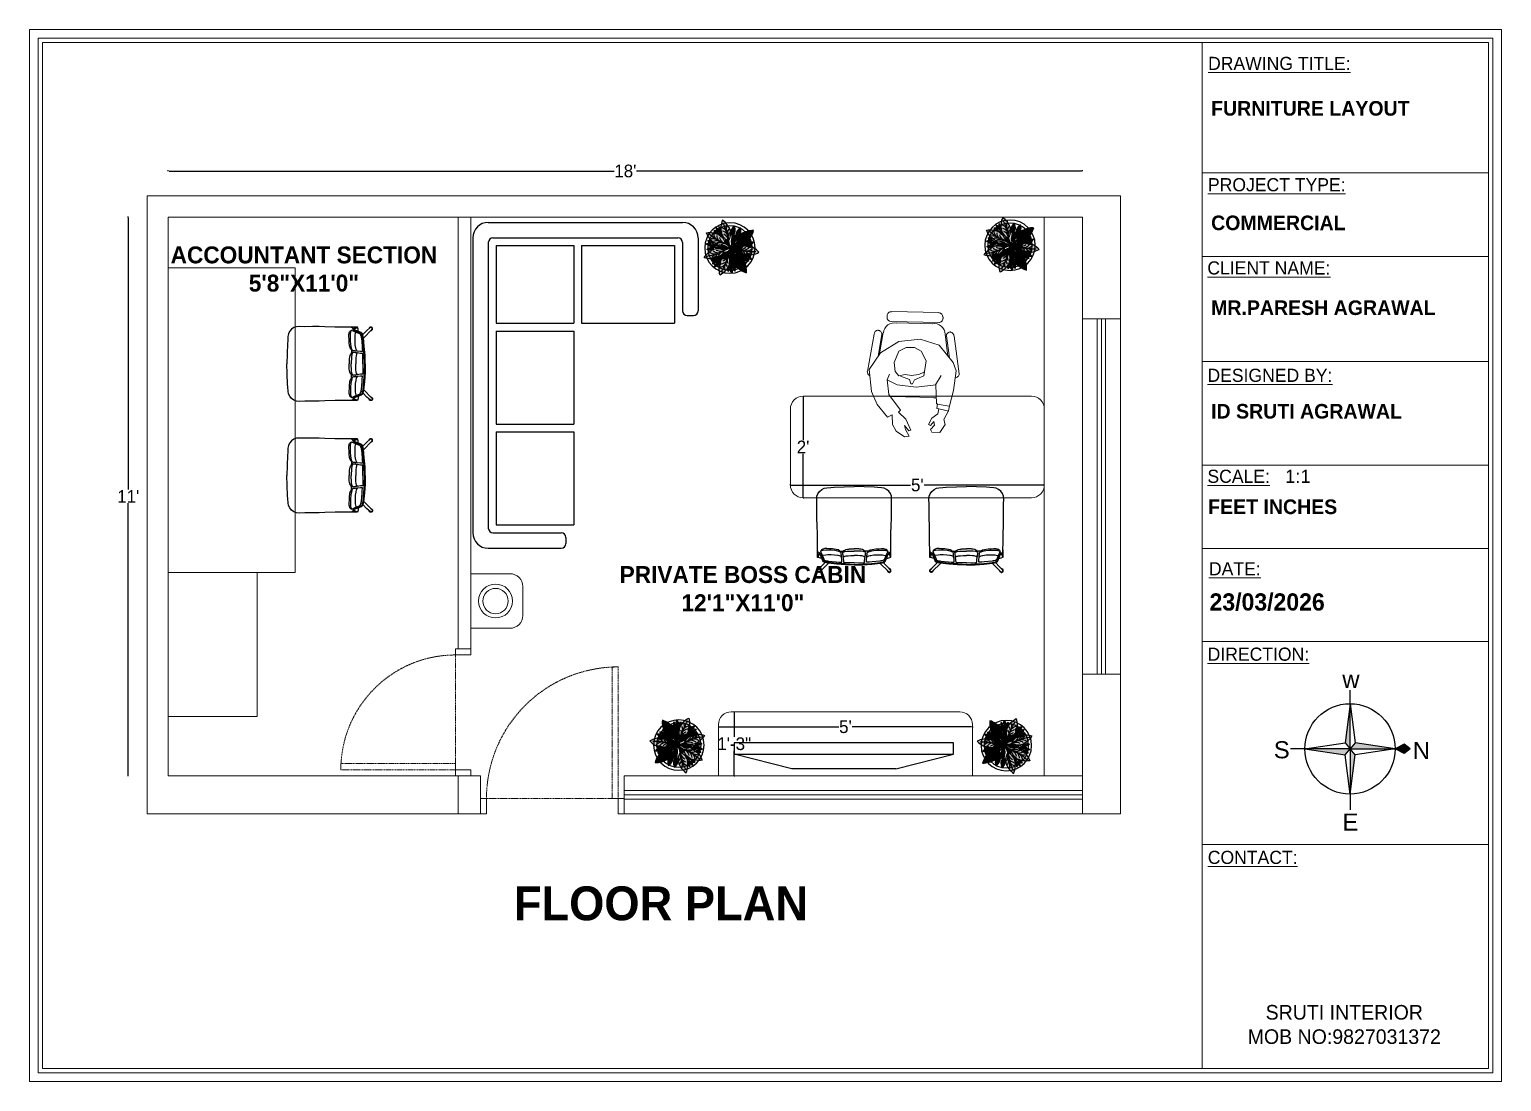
# Model space of a CAD drawing. Header units: inches. Extents: x 12792 to 19925, y -3298 to -817.
# Drawn here: x 17662.9 to 18010.8, y -2023.4 to -1774.8 of the extents above; entities that cross this region are included whole.
import ezdxf

# ---------------------------------------------------------------- set-up
doc = ezdxf.new("R2010")
doc.units = ezdxf.units.IN
doc.header["$MEASUREMENT"] = 0
for name, pattern in [('AUDIT_D_060311083008-3', [0]), ('DASHED2', [0.375, 0.25, -0.125]), ('HIDDEN', [0.375, 0.25, -0.125])]:
    doc.linetypes.add(name, pattern=pattern)
for name, color, linetype in [('A-DOOR', 251, 'AUDIT_D_060311083008-3'), ('A-Door-Frame', 1, 'Continuous'), ('A-Door-Swing', 8, 'HIDDEN'), ('ELE', 5, 'Continuous'), ('line_cad-block.com', 250, 'Continuous'), ('M40-KOLTUKSUNGERI', 136, 'Continuous'), ('MESA', 7, 'Continuous'), ('PDF11_PDF_CH', 7, 'Continuous')]:
    doc.layers.add(name, color=color, linetype=linetype)
doc.layers.add('FURNI', color=140, linetype='Continuous', lineweight=18)
doc.styles.add('HEMI', font='stylu.ttf')
doc.styles.add('regular', font='swissl.ttf')
doc.styles.get("Standard").update_dxf_attribs({"font": 'arial.ttf'})
doc.dimstyles.get("Standard").update_dxf_attribs({"dimtxt": 0.18, "dimasz": 0.18, "dimexe": 0.18, "dimexo": 0.0625, "dimgap": 0.09, "dimtad": 0, "dimtih": 1, "dimtoh": 1, "dimdec": 0, "dimzin": 0, "dimdsep": 46, "dimlunit": 4, "dimtxsty": 'Standard', "dimcen": 0.09, "dimadec": 0, "dimazin": 0, "dimtfac": 1, "dimtdec": 0, "dimtofl": 0, "dimtmove": 0, "dimatfit": 3, "dimfxl": 1, "dimtolj": 1, "dimtzin": 0, "dimarcsym": 0})

# ---------------------------------------------------------------- blocks, each defined once
blk = doc.blocks.new('yt')
at = {"ltscale": 7}
for p, q in [((3780.46, 271.64), (3783.91, 285.24)), ((3780.46, 247.03), (3783.91, 233.44))]:
    blk.add_line(p, q, dxfattribs=at)
blk.add_line((3780.46, 271.64), (3780.46, 247.03))
blk.add_lwpolyline([(3783.91, 233.44), (3783.91, 285.24), (3786.59, 285.24), (3786.59, 233.44)], close=True, dxfattribs=at)
blk = doc.blocks.new('wf')
at = {"layer": 'PDF11_PDF_CH', "lineweight": 5}
for points in [[(-7099.35, -1906.51), (-7098.67, -1901.34, -0.458817), (-7095.71, -1898.85)], [(-7085.92, -1898.31, 0.414213), (-7084.96, -1897.3), (-7084.96, -1896.9)], [(-7098.95, -1901.8, 0.414213), (-7100.02, -1900.78), (-7099.85, -1900.78)], [(-7082.83, -1906.51), (-7083.73, -1901.4, -0.414214), (-7082.78, -1900.39)], [(-7101.99, -1910.67, 0.414214), (-7100.98, -1911.62), (-7101.15, -1911.62)]]:
    blk.add_lwpolyline(points, format="xyb", dxfattribs=at)
for points in [[(-7098.22, -1897.24), (-7098.22, -1897.58)], [(-7086.03, -1895.95), (-7097.27, -1896.23)], [(-7097.21, -1898.59), (-7085.97, -1898.31)], [(-7095.75, -1898.87), (-7087.27, -1898.64)], [(-7100.86, -1901.79), (-7102.04, -1910.67)], [(-7099.68, -1906.9), (-7099.01, -1901.73)], [(-7084.06, -1900.95), (-7083.16, -1906)], [(-7082.77, -1900.33), (-7082.94, -1900.39)], [(-7081.93, -1901.34), (-7080.35, -1910.11)], [(-7093.62, -1910.33), (-7092.49, -1910.84), (-7090.75, -1911.06), (-7089.23, -1910.84), (-7087.77, -1911.17), (-7086.87, -1910.11), (-7086.65, -1908.03), (-7087.77, -1905.33), (-7089.51, -1904.43), (-7091.42, -1904.49), (-7093.05, -1905.33), (-7094.18, -1907.63), (-7093.62, -1911.17), (-7091.48, -1912.13), (-7090.98, -1913.09), (-7090.58, -1913.03), (-7090.24, -1912.02), (-7088.17, -1911.23)], [(-7096.43, -1913.25), (-7097.72, -1911.12)], [(-7085.02, -1912.13), (-7085.52, -1910.78)], [(-7096.03, -1916.29), (-7086.03, -1916.06)], [(-7096.82, -1917.86), (-7099.63, -1918.31)], [(-7097.21, -1918.93), (-7099.57, -1919.49)]]:
    blk.add_lwpolyline(points, dxfattribs=at)
blk.add_lwpolyline([(-7096.48, -1913.31), (-7091.82, -1913.87), (-7087.32, -1913.25), (-7085.02, -1912.13), (-7085.41, -1915.61), (-7088.11, -1919.27), (-7087.66, -1919.72), (-7089.4, -1921.4), (-7090.58, -1923.99), (-7090.08, -1924.16), (-7089.12, -1922.92), (-7089.35, -1923.87), (-7090.19, -1925.45), (-7089.06, -1925.56), (-7087.15, -1924.27), (-7086.25, -1922.69), (-7086.2, -1920.39), (-7085.07, -1920.95), (-7082.6, -1917.92), (-7081.31, -1914.88), (-7080.75, -1909.66), (-7083.39, -1905.72), (-7087.77, -1903.08), (-7092.77, -1902.52), (-7097.27, -1903.93), (-7100.58, -1908.03), (-7101.26, -1909.99), (-7100.64, -1914.66), (-7099.68, -1918.25), (-7099.52, -1919.43), (-7098.34, -1921.51), (-7098.67, -1922.69), (-7097.44, -1924.55), (-7095.53, -1924.44), (-7095.19, -1923.87), (-7096.14, -1922.81), (-7095.98, -1921.96), (-7095.19, -1922.92), (-7094.74, -1922.69), (-7095.53, -1921.18), (-7096.99, -1920.17), (-7097.21, -1918.93), (-7096.71, -1918.87), (-7096.88, -1917.81), (-7096.65, -1917.75)], close=True, dxfattribs=at)
for centre, radius, start, end in [((-7097.18, -1897.27), 0.983, 90.3735, 180.3735), ((-7097.18, -1897.6), 0.983, 180.9887, 270.9888), ((-7086.68, -1901.26), 2.61, 5.8667, 102.464), ((-7085.95, -1896.99), 0.983, 1.8072, 91.8073), ((-7099.83, -1901.82), 0.983, 91.192, 181.192), ((-7082.86, -1901.37), 0.983, 1.604, 91.604), ((-7101.12, -1910.47), 1.15, 271.0278, 275.4764), ((-7081.28, -1910.19), 0.983, 295.8673, 1.5711), ((-7096.12, -1912.33), 4.02, 263.3806, 271.247), ((-7086.11, -1912.1), 4.02, 271.5931, 275.6031)]:
    blk.add_arc(centre, radius, start, end, dxfattribs=at)
blk = doc.blocks.new('LEADCHAIR Executive 2014')
at = {"layer": 'line_cad-block.com', "color": 252, "true_color": 0x939598}
for points in [[(-239, 254), (-241, 256), (-243, 261), (-246, 264), (-249, 267), (-253, 268), (-257, 268), (-260, 267), (-264, 264), (-266, 261), (-267, 257), (-267, 253), (-266, 250), (-264, 246), (-260, 244), (-254, 240)], [(-186, 201), (-248, 262), (-251, 265), (-253, 265), (-256, 265), (-259, 265), (-262, 262), (-264, 260), (-265, 257), (-264, 254), (-264, 251), (-262, 249), (-241, 227), (-211, 196)], [(0, 214), (-64, 213), (-127, 208), (-190, 201), (-202, 199), (-211, 196), (-219, 194), (-223, 191), (-227, 184), (-247, 135), (-249, 131), (-251, 130), (-253, 131), (-255, 136), (-259, 147), (-262, 153), (-265, 159)], [(0, 214), (64, 213), (127, 208), (190, 201), (202, 199), (211, 196), (219, 194), (223, 191), (227, 184), (247, 135), (249, 131), (251, 130), (253, 131), (255, 136), (259, 147), (262, 153), (265, 159)], [(186, 201), (248, 262), (251, 265), (253, 265), (256, 265), (259, 265), (262, 262), (264, 260), (265, 257), (264, 254), (264, 251), (262, 249), (241, 227), (211, 196)], [(239, 254), (241, 256), (243, 261), (246, 264), (249, 267), (253, 268), (257, 268), (260, 267), (264, 264), (266, 261), (267, 257), (267, 253), (266, 250), (264, 246), (260, 244), (254, 240)], [(-256, 130), (-260, 128), (-262, 121), (-263, 116), (-265, 102), (-267, 55), (-267, -5), (-269, -78), (-270, -119), (-270, -168), (-270, -225), (-272, -265), (-270, -285), (-263, -303), (-251, -320), (-234, -334), (-217, -342), (-199, -346), (-170, -348), (-146, -350), (-73, -353), (0, -354)], [(-265, 159), (-265, 159), (-266, 159), (-266, 150), (-266, 142), (-266, 139), (-266, 104)], [(-263, 146), (-264, 146), (-264, 146), (-265, 145), (-265, 144), (-266, 131)], [(-234, 166), (-245, 164), (-252, 163), (-265, 159)], [(0, 210), (-63, 207), (-126, 203), (-190, 196), (-196, 195), (-204, 193), (-210, 192), (-216, 190), (-220, 188), (-223, 184), (-226, 176), (-245, 133), (-251, 124), (-253, 125), (-263, 146)], [(-98, 152), (-96, 152), (-93, 152), (-92, 152), (-93, 147), (-93, 143), (-94, 138), (-94, 134), (-95, 129), (-96, 124), (-96, 123), (-102, 120), (-107, 118), (-111, 116), (-128, 112), (-140, 110), (-170, 108), (-192, 107), (-204, 107), (-224, 108), (-229, 109), (-241, 113), (-244, 114), (-241, 121), (-237, 132), (-233, 142), (-232, 146), (-229, 151)], [(-96, 123), (-99, 119), (-107, 112), (-117, 105), (-131, 101), (-157, 98), (-180, 97), (-198, 95), (-214, 95), (-221, 97), (-227, 99), (-233, 101), (-237, 105), (-240, 108), (-242, 112), (-243, 113)], [(-92, 195), (-90, 194), (-89, 192), (-90, 180), (-92, 155), (-99, 151), (-106, 149), (-116, 146), (-120, 145), (-142, 142), (-168, 141), (-190, 141), (-206, 142), (-224, 145), (-230, 146), (-230, 147), (-228, 153), (-221, 173), (-219, 176), (-217, 178), (-210, 181), (-199, 184), (-193, 185), (-186, 187), (-130, 192), (-111, 193), (-92, 195)], [(-102, 115), (-89, 115)], [(-89, 115), (-86, 115), (-81, 114), (-73, 111)], [(-71, 153), (-76, 153), (-79, 152), (-80, 152), (-80, 149), (-81, 144), (-82, 136), (-83, 130), (-84, 124), (-67, 117), (-50, 115), (0, 113)], [(-84, 124), (-73, 110), (-68, 107), (-60, 103), (-48, 100), (-39, 99), (-34, 98), (0, 98)], [(0, 198), (-74, 197), (-74, 195), (-75, 193), (-76, 181), (-79, 156), (-78, 155), (-76, 154), (-71, 152), (-57, 148), (-44, 147), (-25, 146), (0, 146)], [(0, 210), (63, 207), (126, 203), (190, 196), (196, 195), (204, 193), (210, 192), (216, 190), (220, 188), (223, 184), (226, 176), (245, 133), (251, 124), (253, 125), (263, 146)], [(0, 198), (74, 197), (74, 195), (75, 193), (76, 181), (79, 156), (78, 155), (76, 154), (71, 152), (57, 148), (44, 147), (25, 146), (0, 146)], [(71, 153), (76, 153), (79, 152), (80, 152), (80, 149), (81, 144), (82, 136), (83, 130), (84, 124), (67, 117), (50, 115), (0, 113)], [(256, 130), (260, 128), (262, 121), (263, 116), (265, 102), (267, 55), (267, -5), (269, -78), (270, -119), (270, -168), (270, -225), (272, -265), (270, -285), (263, -303), (251, -320), (234, -334), (217, -342), (199, -346), (170, -348), (146, -350), (73, -353), (0, -354)], [(84, 124), (73, 110), (68, 107), (60, 103), (48, 100), (39, 99), (34, 98), (0, 98)], [(89, 115), (86, 115), (81, 114), (73, 111)], [(92, 195), (90, 194), (89, 192), (90, 180), (92, 155), (99, 151), (106, 149), (116, 146), (120, 145), (142, 142), (168, 141), (190, 141), (206, 142), (224, 145), (230, 146), (230, 147), (228, 153), (221, 173), (219, 176), (217, 178), (210, 181), (199, 184), (193, 185), (186, 187), (130, 192), (111, 193), (92, 195)], [(102, 115), (89, 115)], [(98, 152), (96, 152), (93, 152), (92, 152), (93, 147), (93, 143), (94, 138), (94, 134), (95, 129), (96, 124), (96, 123), (102, 120), (107, 118), (111, 116), (128, 112), (140, 110), (170, 108), (192, 107), (204, 107), (224, 108), (229, 109), (241, 113), (244, 114), (241, 121), (237, 132), (233, 142), (232, 146), (229, 151)], [(96, 123), (99, 119), (107, 112), (117, 105), (131, 101), (157, 98), (180, 97), (198, 95), (214, 95), (221, 97), (227, 99), (233, 101), (237, 105), (240, 108), (242, 112), (243, 113)], [(234, 166), (245, 164), (252, 163), (265, 159)], [(263, 146), (264, 146), (264, 146), (265, 145), (265, 144), (266, 131)], [(265, 159), (265, 159), (266, 159), (266, 150), (266, 142), (266, 139), (266, 104)]]:
    blk.add_lwpolyline(points, dxfattribs=at)
blk = doc.blocks.new('folha Ant')
at = {"layer": 'MESA', "ltscale": 0.8}
h = blk.add_hatch(color=35, dxfattribs=at)
h.dxf.hatch_style = 1
h.set_gradient(color1=(179, 116, 77), color2=(114, 74, 49), one_color=1, tint=0.32, name='CURVED')
h.paths.add_polyline_path([(0.05, 0), (0.049, 0.006, 0.033108), (0, 0, 0.809082), (0.002, -0.006, -0.032777)])
h.paths.add_polyline_path([(0.097, 0.005, 0.033108), (0.049, 0.006), (0.05, 0, -0.032777), (0.098, -0.001), (0.095, 0.003)])
h = blk.add_hatch(color=85, dxfattribs=at)
h.dxf.hatch_style = 1
h.set_gradient(color1=(103, 159, 96), color2=(52, 80, 48), one_color=1, tint=0.25)
h.paths.add_polyline_path([(0.353, 0.007, -0.09675), (0.099, 0.007, 0.007527), (0.095, 0.003, 0.014292), (0.102, -0.005, 0.086654)])
h = blk.add_hatch(color=85, dxfattribs=at)
h.dxf.hatch_style = 1
h.set_gradient(color1=(103, 159, 96), color2=(179, 207, 175), one_color=1, tint=0.75, name='INVCURVED')
h.paths.add_polyline_path([(0.227, 0.068, 0.199512), (0.099, 0.007, 0.09675), (0.353, 0.007, -0.086654), (0.102, -0.005, 0.192489), (0.227, -0.062, 0.158608), (0.395, 0.003, 0.158608)])
blk.add_lwpolyline([(0.098, -0.001), (0.095, 0.003), (0.097, 0.005, 0.066288), (0, 0, 0.809082), (0.002, -0.006, -0.065625)], format="xyb", close=True, dxfattribs=at)
for centre, radius, start, end in [((0.236, -0.116), 0.184, 92.9121, 139.7695), ((0.236, 0.122), 0.184, 220.2305, 267.0879), ((0.224, 0.658), 0.664, 259.119, 281.2235), ((0.191, 0.72), 0.731, 263.0097, 282.8199), ((0.114, 0.119), 0.119, 277.6411, 318.482), ((0.151, 0.101), 0.113, 290.5634, 330.4539), ((0.211, -0.224), 0.292, 50.9055, 86.9554), ((0.211, 0.229), 0.292, 273.0446, 309.0945), ((0.212, 0.088), 0.0955, 283.0013, 333.1911), ((0.113, -0.124), 0.121, 41.7528, 70.1061), ((0.185, -0.082), 0.0727, 27.7376, 79.2347), ((0.238, -0.1), 0.0902, 48.8027, 88.011)]:
    blk.add_arc(centre, radius, start, end, dxfattribs=at)
blk = doc.blocks.new('arvore L')
at = {"layer": 'MESA', "ltscale": 0.8}
for radius in [0.35, 0.308]:
    blk.add_circle((-0.017, -0.012), radius, dxfattribs=at)
at = {"layer": 'MESA'}
for p, xscale, yscale, zscale, rotation in [((-0.189, 0.145), 0.2372171158460308, 0.2372171158460308, 0.2372171158460308, 134.9461414081513), ((-0.165, 0.186), 0.2372171158460308, 0.2372171158460308, 0.2372171158460308, 134.9461414081513), ((-0.114, 0.085), -0.3672988726103342, 0.3672988726103199, 0.3672988726103326, 310.6576809262878), ((-0.144, 0.161), -0.2372171158460326, 0.2372171158460219, 0.2372171158460402, 288.8725787810177), ((-0.023, 0.221), 0.2372171158460145, 0.2372171158460145, 0.2372171158460145, 100.7442899234288), ((-0.013, 0.129), 0.367298872610303, 0.367298872610303, 0.367298872610303, 78.9591877781593), ((-0.011, 0.246), -0.2372171158460138, 0.2372171158460219, 0.2372171158460402, 254.6707272962989), ((0.005, 0.158), 0.3672988726102984, 0.3672988726102984, 0.3672988726102984, 49.45009658216959), ((0.028, 0.219), -0.2372171158460138, 0.2372171158460219, 0.2372171158460402, 254.6707272962989), ((0.119, 0.078), -0.3672988726103297, 0.3672988726103199, 0.3672988726103326, 240.0025576387842), ((-0.244, -0.003), 0.2372171158460885, 0.2372171158460885, 0.2372171158460885, 173.1881796188063), ((-0.141, 0.103), -0.3672988726103232, 0.3672988726103199, 0.3672988726103326, 340.1667721222815), ((-0.006, -0.016), 0.4722192998870134, 0.4722192998870134, 0.4722192998870134, 181.8145453364702), ((-0.009, -0.003), 0.4722192998870449, 0.4722192998870449, 0.4722192998870449, 127.7597565182155), ((-0.007, -0.003), 0.4722192998870434, 0.4722192998870434, 0.4722192998870434, 78.95918777814884), ((-0.021, -0.021), -0.3672988726102771, 0.3672988726103199, 0.3672988726103326, 210.4934664427891), ((-0.024, 0.011), 0.3672988726102808, 0.3672988726102808, 0.3672988726102808, 341.2516722292817), ((0.047, 0.041), 0.2372171158460773, 0.2372171158460773, 0.2372171158460773, 34.78192692463861), ((0.081, 0.012), 0.2372171158460773, 0.2372171158460773, 0.2372171158460773, 34.78192692463861), ((0.082, -0.001), -0.2372171158460231, 0.2372171158460219, 0.2372171158460402, 156.9632117474216), ((0.097, 0.052), -0.3672988726102771, 0.3672988726103199, 0.3672988726103326, 210.4934664427891), ((0.168, 0.119), 0.2372171158460773, 0.2372171158460773, 0.2372171158460773, 34.78192692463861), ((0.187, 0.073), -0.237217115846069, 0.2372171158460219, 0.2372171158460402, 188.7083642975025), ((0.206, 0.092), 0.2372171158460773, 0.2372171158460773, 0.2372171158460773, 34.78192692463861), ((-0.251, -0.051), 0.2372171158460153, 0.2372171158460153, 0.2372171158460153, 190.4360105724469), ((-0.241, -0.068), 0.237217115846034, 0.237217115846034, 0.237217115846034, 209.7732768087272), ((-0.205, -0.016), 0.2372171158460153, 0.2372171158460153, 0.2372171158460153, 190.4360105724469), ((-0.164, -0.041), 0.2372171158460153, 0.2372171158460153, 0.2372171158460153, 190.4360105724469), ((-0.162, -0.2), -0.2372171158460624, 0.2372171158460219, 0.2372171158460402, 32.34306761306672), ((-0.102, -0.144), -0.2372171158460388, 0.2372171158460219, 0.2372171158460402, 51.68033384933957), ((-0.024, -0.042), -0.2372171158460388, 0.2372171158460219, 0.2372171158460402, 51.68033384933957), ((-0.005, -0.017), -0.4722192998870682, 0.4722192998870582, 0.4722192998870366, 110.7618316866297), ((0.008, -0.136), -0.4722192998870255, 0.4722192998870582, 0.4722192998870366, 100.6603657106226), ((0.064, -0.118), -0.4722192998870682, 0.4722192998870582, 0.4722192998870366, 110.7618316866297), ((0.055, -0.037), -0.2372171158460231, 0.2372171158460219, 0.2372171158460402, 156.9632117474216), ((0.106, -0.037), 0.3672988726102808, 0.3672988726102808, 0.3672988726102808, 341.2516722292817), ((0.133, -0.058), 0.3672988726103005, 0.3672988726103005, 0.3672988726103005, 311.7425810332929), ((0.189, -0.089), -0.2372171158460231, 0.2372171158460219, 0.2372171158460402, 156.9632117474216), ((0.198, -0.039), 0.2372171158460078, 0.2372171158460078, 0.2372171158460078, 3.036774374557309), ((0.221, -0.054), -0.2372171158460231, 0.2372171158460219, 0.2372171158460402, 156.9632117474216), ((-0.151, -0.216), -0.2372171158460388, 0.2372171158460219, 0.2372171158460402, 51.68033384933957), ((-0.135, -0.221), -0.2372171158460438, 0.2372171158460219, 0.2372171158460402, 68.92816480300668)]:
    blk.add_blockref('folha Ant', p, dxfattribs=dict(at, xscale=xscale, yscale=yscale, zscale=zscale, rotation=rotation))
for p, rotation in [((-0.004, -0.003), 111.8634939329908), ((-0.002, -0.012), 159.7023978146412), ((-0.002, -0.022), 210.0932896211622)]:
    blk.add_blockref('folha Ant', p, dxfattribs=dict(at, rotation=rotation))
at = {"layer": 'MESA', "xscale": -1}
for p, rotation in [((-0.004, 0.001), 237.4553048776787), ((-0.007, -0.019), 73.74235818062448), ((-0.004, -0.015), 143.2116612097536), ((-0.005, -0.016), 189.5771815307885)]:
    blk.add_blockref('folha Ant', p, dxfattribs=dict(at, rotation=rotation))
blk = doc.blocks.new('*D39')
at = {"color": 0, "lineweight": -2, "transparency": 16777216}
for p, q in [((17845.71, -1861.5), (17845.89, -1861.5)), ((17845.71, -1885.5), (17845.89, -1885.5))]:
    blk.add_line(p, q, dxfattribs=at)
at = {"color": 5, "lineweight": -2, "transparency": 16777216}
for p, q in [((17845.71, -1861.68), (17845.71, -1871.88)), ((17845.71, -1885.32), (17845.71, -1875.12))]:
    blk.add_line(p, q, dxfattribs=at)
at = {"color": 5, "transparency": 16777216}
for points in [[(17845.68, -1861.68), (17845.74, -1861.68), (17845.71, -1861.5)], [(17845.68, -1885.32), (17845.74, -1885.32), (17845.71, -1885.5)]]:
    blk.add_solid(points, dxfattribs=at)
at = {"layer": 'Defpoints', "color": 0, "transparency": 16777216}
for p in [(17845.71, -1861.5), (17845.71, -1885.5), (17845.71, -1885.5)]:
    blk.add_point(p, dxfattribs=at)
at = {"color": 5, "lineweight": 5, "transparency": 16777216, "insert": (17845.71, -1873.5), "char_height": 3, "attachment_point": 5, "style": 'HEMI'}
blk.add_mtext("\\A1;2'", dxfattribs=at)
blk = doc.blocks.new('*D40')
at = {"color": 0, "lineweight": -2, "transparency": 16777216}
for p, q in [((17842.71, -1882.5), (17842.71, -1882.32)), ((17902.71, -1882.5), (17902.71, -1882.32))]:
    blk.add_line(p, q, dxfattribs=at)
at = {"color": 5, "lineweight": -2, "transparency": 16777216}
for p, q in [((17842.89, -1882.5), (17871.11, -1882.5)), ((17902.53, -1882.5), (17874.31, -1882.5))]:
    blk.add_line(p, q, dxfattribs=at)
at = {"color": 5, "transparency": 16777216}
for points in [[(17842.89, -1882.47), (17842.89, -1882.53), (17842.71, -1882.5)], [(17902.53, -1882.47), (17902.53, -1882.53), (17902.71, -1882.5)]]:
    blk.add_solid(points, dxfattribs=at)
at = {"layer": 'Defpoints', "color": 0, "transparency": 16777216}
for p in [(17842.71, -1882.5), (17902.71, -1882.5), (17902.71, -1882.5)]:
    blk.add_point(p, dxfattribs=at)
at = {"color": 5, "lineweight": 5, "transparency": 16777216, "insert": (17872.71, -1882.5), "char_height": 3, "attachment_point": 5, "style": 'HEMI'}
blk.add_mtext("\\A1;5'", dxfattribs=at)
blk = doc.blocks.new('*D41')
at = {"color": 0, "lineweight": -2, "transparency": 16777216}
for p, q in [((17829.39, -1936.07), (17829.61, -1936.07)), ((17829.39, -1951.19), (17829.61, -1951.19))]:
    blk.add_line(p, q, dxfattribs=at)
at = {"color": 5, "lineweight": -2, "transparency": 16777216}
for p, q in [((17829.43, -1936.25), (17829.43, -1941.98)), ((17829.43, -1951.01), (17829.43, -1945.27))]:
    blk.add_line(p, q, dxfattribs=at)
at = {"color": 5, "transparency": 16777216}
for points in [[(17829.4, -1936.25), (17829.46, -1936.25), (17829.43, -1936.07)], [(17829.4, -1951.01), (17829.46, -1951.01), (17829.43, -1951.19)]]:
    blk.add_solid(points, dxfattribs=at)
at = {"layer": 'Defpoints', "color": 0, "transparency": 16777216}
for p in [(17828.72, -1936.07), (17828.72, -1951.19), (17829.43, -1951.19)]:
    blk.add_point(p, dxfattribs=at)
at = {"color": 5, "lineweight": 5, "transparency": 16777216, "insert": (17829.43, -1943.63), "char_height": 3, "attachment_point": 5, "style": 'HEMI'}
blk.add_mtext('\\A1;1\'-3"', dxfattribs=at)
blk = doc.blocks.new('*D42')
at = {"color": 0, "lineweight": -2, "transparency": 16777216}
for p, q in [((17825.72, -1939.57), (17825.72, -1939.79)), ((17885.72, -1939.57), (17885.72, -1939.79))]:
    blk.add_line(p, q, dxfattribs=at)
at = {"color": 5, "lineweight": -2, "transparency": 16777216}
for p, q in [((17825.9, -1939.61), (17854.12, -1939.61)), ((17885.54, -1939.61), (17857.33, -1939.61))]:
    blk.add_line(p, q, dxfattribs=at)
at = {"color": 5, "transparency": 16777216}
for points in [[(17825.9, -1939.58), (17825.9, -1939.64), (17825.72, -1939.61)], [(17885.54, -1939.58), (17885.54, -1939.64), (17885.72, -1939.61)]]:
    blk.add_solid(points, dxfattribs=at)
at = {"layer": 'Defpoints', "color": 0, "transparency": 16777216}
for p in [(17825.72, -1939.07), (17885.72, -1939.07), (17885.72, -1939.61)]:
    blk.add_point(p, dxfattribs=at)
at = {"color": 5, "lineweight": 5, "transparency": 16777216, "insert": (17855.72, -1939.61), "char_height": 3, "attachment_point": 5, "style": 'HEMI'}
blk.add_mtext("\\A1;5'", dxfattribs=at)
blk = doc.blocks.new('E4TET')
at = {"layer": 'ELE', "true_color": 0xed1f24}
h = blk.add_hatch(color=240, dxfattribs=at)
h.paths.add_polyline_path([(18093.61, -2280.82), (18092.5, -2282.19), (18093.61, -2284.33)])
h.paths.add_polyline_path([(18093.61, -2284.33), (18094.71, -2282.19), (18093.61, -2280.82)])
at = {"layer": 'ELE', "true_color": 0x000000}
h = blk.add_hatch(color=18, dxfattribs=at)
h.paths.add_polyline_path([(18095.05, -2296.16), (18093.61, -2295), (18093.61, -2305.67)])
h.paths.add_polyline_path([(18104.28, -2295), (18095.05, -2293.83), (18093.61, -2295)])
h.paths.add_polyline_path([(18093.61, -2284.33), (18092.16, -2293.83), (18093.61, -2295)])
h.paths.add_polyline_path([(18092.16, -2296.16), (18093.61, -2295), (18082.94, -2295)])
at = {"layer": 'ELE', "color": 240, "true_color": 0xed1f24}
for p, q in [((18093.61, -2280.82), (18092.5, -2282.19)), ((18093.61, -2280.82), (18094.71, -2282.19)), ((18093.61, -2284.33), (18093.61, -2280.82)), ((18092.5, -2282.19), (18093.61, -2284.33)), ((18094.71, -2282.19), (18093.61, -2284.33))]:
    blk.add_line(p, q, dxfattribs=at)
at = {"layer": 'ELE', "color": 18, "true_color": 0x000000}
for p, q in [((18093.61, -2284.33), (18092.16, -2293.83)), ((18093.61, -2295), (18093.61, -2284.33)), ((18093.61, -2284.33), (18095.05, -2293.83)), ((18082.94, -2295), (18079.71, -2295)), ((18082.94, -2295), (18079.71, -2295)), ((18082.94, -2295), (18092.16, -2293.83)), ((18093.61, -2295), (18082.94, -2295)), ((18082.94, -2295), (18092.16, -2296.16)), ((18092.16, -2293.83), (18093.61, -2295)), ((18092.16, -2296.16), (18093.61, -2295)), ((18095.05, -2293.83), (18093.61, -2295)), ((18093.61, -2295), (18093.61, -2305.67)), ((18095.05, -2296.16), (18093.61, -2295)), ((18093.61, -2295), (18104.28, -2295)), ((18104.28, -2295), (18095.05, -2293.83)), ((18104.28, -2295), (18095.05, -2296.16)), ((18104.28, -2295), (18108.01, -2295)), ((18104.28, -2295), (18108.01, -2295)), ((18093.61, -2305.67), (18092.16, -2296.16)), ((18093.61, -2305.67), (18095.05, -2296.16)), ((18093.61, -2305.67), (18093.61, -2309.08))]:
    blk.add_line(p, q, dxfattribs=at)
blk.add_circle((18093.61, -2295), 10.67, dxfattribs=at)
blk = doc.blocks.new('*D43')
at = {"color": 0, "lineweight": -2, "transparency": 16777216}
for p, q in [((17686.29, -1819.19), (17686.07, -1819.19)), ((17686.29, -1951.19), (17686.07, -1951.19))]:
    blk.add_line(p, q, dxfattribs=at)
at = {"color": 5, "lineweight": -2, "transparency": 16777216}
for p, q in [((17686.25, -1819.37), (17686.25, -1883.58)), ((17686.25, -1951.01), (17686.25, -1886.79))]:
    blk.add_line(p, q, dxfattribs=at)
at = {"color": 5, "transparency": 16777216}
for points in [[(17686.22, -1819.37), (17686.28, -1819.37), (17686.25, -1819.19)], [(17686.22, -1951.01), (17686.28, -1951.01), (17686.25, -1951.19)]]:
    blk.add_solid(points, dxfattribs=at)
at = {"layer": 'Defpoints', "color": 0, "transparency": 16777216}
for p in [(17695.71, -1819.19), (17686.25, -1951.19), (17695.71, -1951.19)]:
    blk.add_point(p, dxfattribs=at)
at = {"color": 5, "lineweight": 5, "transparency": 16777216, "insert": (17686.25, -1885.19), "char_height": 3, "attachment_point": 5, "style": 'HEMI'}
blk.add_mtext("\\A1;11'", dxfattribs=at)
blk = doc.blocks.new('*D44')
at = {"color": 0, "lineweight": -2, "transparency": 16777216}
for p, q in [((17695.71, -1808.34), (17695.71, -1808.12)), ((17911.71, -1808.34), (17911.71, -1808.12))]:
    blk.add_line(p, q, dxfattribs=at)
at = {"color": 5, "lineweight": -2, "transparency": 16777216}
for p, q in [((17695.89, -1808.3), (17801.09, -1808.3)), ((17911.53, -1808.3), (17806.33, -1808.3))]:
    blk.add_line(p, q, dxfattribs=at)
at = {"color": 5, "transparency": 16777216}
for points in [[(17695.89, -1808.27), (17695.89, -1808.33), (17695.71, -1808.3)], [(17911.53, -1808.27), (17911.53, -1808.33), (17911.71, -1808.3)]]:
    blk.add_solid(points, dxfattribs=at)
at = {"layer": 'Defpoints', "color": 0, "transparency": 16777216}
for p in [(17911.71, -1808.3), (17695.71, -1819.19), (17911.71, -1819.19)]:
    blk.add_point(p, dxfattribs=at)
at = {"color": 5, "lineweight": 5, "transparency": 16777216, "insert": (17803.71, -1808.3), "char_height": 3, "attachment_point": 5, "style": 'HEMI'}
blk.add_mtext("\\A1;18'", dxfattribs=at)
blk = doc.blocks.new('*U1')
at = {"layer": 'A-Door-Frame', "lineweight": 5}
for p, q in [((0, -100), (0, 0)), ((941.5, -100), (941.5, 0))]:
    blk.add_line(p, q, dxfattribs=at)
for points in [[(0, -100), (40, -100), (40, 0), (0, 0)], [(941.5, -100), (901.5, -100), (901.5, 0), (941.5, 0)]]:
    blk.add_lwpolyline(points, dxfattribs=at)
at = {"layer": 'A-Door-Swing', "linetype": 'DASHED2', "lineweight": 5}
blk.add_line((47.7, 0), (909.2, 0), dxfattribs=at)
blk.add_lwpolyline([(40, 0), (40, 861.5), (80, 861.5), (80, 0)], close=True, dxfattribs=at)
blk.add_arc((40, 0), 861.5, 360, 90, dxfattribs=at)
blk = doc.blocks.new('*U38')
at = {"layer": 'A-Door-Frame', "lineweight": 5}
for p, q in [((0, -100), (0, 0)), ((830.8, -100), (830.8, 0))]:
    blk.add_line(p, q, dxfattribs=at)
for points in [[(0, -100), (40, -100), (40, 0), (0, 0)], [(830.8, -100), (790.8, -100), (790.8, 0), (830.8, 0)]]:
    blk.add_lwpolyline(points, dxfattribs=at)
at = {"layer": 'A-Door-Swing', "linetype": 'DASHED2', "lineweight": 5}
blk.add_line((46.7, 0), (797.5, 0), dxfattribs=at)
blk.add_lwpolyline([(40, 0), (40, 750.8), (80, 750.8), (80, 0)], close=True, dxfattribs=at)
blk.add_arc((40, 0), 750.8, 360, 90, dxfattribs=at)
blk = doc.blocks.new('oiuhygtfd')
at = {"layer": 'M40-KOLTUKSUNGERI', "color": 43, "linetype": 'Continuous'}
for p, q in [((17209.7, -2100.39), (17255.61, -2100.39)), ((17206.04, -2104.06), (17206.04, -2173.72)), ((17210.8, -2104.06), (17254.51, -2104.06)), ((17259.27, -2104.06), (17259.27, -2121.29)), ((17209.7, -2105.16), (17209.7, -2172.62)), ((17211.54, -2105.89), (17229.87, -2105.89)), ((17211.54, -2105.89), (17211.54, -2124.22)), ((17229.87, -2105.89), (17229.87, -2124.22)), ((17231.7, -2105.89), (17231.7, -2124.22)), ((17231.7, -2105.89), (17253.7, -2105.89)), ((17253.7, -2105.89), (17253.7, -2124.22)), ((17255.61, -2105.16), (17255.61, -2121.29)), ((17211.54, -2124.22), (17229.87, -2124.22)), ((17231.7, -2124.22), (17253.7, -2124.22)), ((17256.71, -2122.39), (17258.17, -2122.39)), ((17211.54, -2126.06), (17211.54, -2148.06)), ((17211.54, -2126.06), (17229.87, -2126.06)), ((17229.87, -2126.06), (17229.87, -2148.06)), ((17211.54, -2148.06), (17229.87, -2148.06)), ((17211.54, -2149.89), (17211.54, -2171.89)), ((17211.54, -2149.89), (17229.87, -2149.89)), ((17229.87, -2149.89), (17229.87, -2171.89)), ((17210.8, -2173.72), (17226.94, -2173.72)), ((17211.54, -2171.89), (17229.87, -2171.89)), ((17209.7, -2177.39), (17226.94, -2177.39)), ((17228.04, -2174.82), (17228.04, -2176.29))]:
    blk.add_line(p, q, dxfattribs=at)
for centre, radius, start, end in [((17209.7, -2104.06), 3.67, 90, 180), ((17255.61, -2104.06), 3.67, 0, 90), ((17210.8, -2105.16), 1.1, 90, 180), ((17254.51, -2105.16), 1.1, 0, 90), ((17256.71, -2121.29), 1.1, 180, 270), ((17258.17, -2121.29), 1.1, 270, 0), ((17209.7, -2173.72), 3.67, 180, 270), ((17210.8, -2172.62), 1.1, 180, 270), ((17226.94, -2174.82), 1.1, 0, 90), ((17226.94, -2176.29), 1.1, 270, 0)]:
    blk.add_arc(centre, radius, start, end, dxfattribs=at)

msp = doc.modelspace()

# ---------------------------------------------------------------- linework, layer by layer
at = {"lineweight": 5}
for p, q in [((17902.71, -1819.19), (17902.71, -1951.19)), ((17911.71, -1843.19), (17920.71, -1843.19)), ((17764.2, -1951.19), (17769.45, -1951.19)), ((17764.2, -1951.19), (17764.2, -1960.19)), ((17769.45, -1960.19), (17769.45, -1951.19)), ((17803.45, -1951.19), (17911.71, -1951.19)), ((17803.45, -1960.19), (17803.45, -1951.19)), ((17764.2, -1960.19), (17769.45, -1960.19)), ((17803.45, -1960.19), (17920.71, -1960.19))]:
    msp.add_line(p, q, dxfattribs=at)
at = {"color": 152, "lineweight": 5, "true_color": 0x2776bb}
for p, q in [((17911.71, -1843.19), (17920.71, -1843.19)), ((17915.21, -1843.19), (17915.21, -1927.19)), ((17916.21, -1843.19), (17916.21, -1927.19)), ((17917.21, -1843.19), (17917.21, -1927.19)), ((17911.71, -1927.19), (17920.71, -1927.19)), ((17803.45, -1954.69), (17911.71, -1954.69)), ((17803.45, -1955.69), (17911.71, -1955.69)), ((17803.45, -1956.69), (17911.71, -1956.69))]:
    msp.add_line(p, q, dxfattribs=at)
at = {"lineweight": 5}
for points in [[(17920.71, -1960.19), (17920.71, -1814.19), (17690.71, -1814.19), (17690.71, -1960.19), (17764.2, -1960.19), (17764.2, -1951.19), (17695.71, -1951.19), (17695.71, -1819.19), (17911.71, -1819.19), (17911.71, -1960.19)], [(17764.2, -1921.19), (17764.2, -1885.19), (17764.2, -1819.19)], [(17767.2, -1921.19), (17767.2, -1885.19), (17767.2, -1819.19)], [(17767.2, -1921.19), (17764.2, -1921.19)], [(17767.2, -1951.19), (17767.2, -1951.19)]]:
    msp.add_lwpolyline(points, dxfattribs=at)
for points in [[(17725.71, -1903.19), (17695.71, -1903.19), (17695.71, -1831.19), (17725.71, -1831.19)], [(17695.71, -1937.19), (17716.71, -1937.19), (17716.71, -1903.19), (17695.71, -1903.19)]]:
    msp.add_lwpolyline(points, close=True, dxfattribs=at)
at = {"color": 18, "lineweight": 5, "true_color": 0x000000}
msp.add_lwpolyline([(17902.71, -1882.5), (17902.71, -1864.5, 0.414214), (17899.71, -1861.5), (17845.71, -1861.5, 0.414214), (17842.71, -1864.5), (17842.71, -1882.5, 0.414214), (17845.71, -1885.5), (17899.71, -1885.5, 0.414214)], format="xyb", close=True, dxfattribs=at)
at = {"lineweight": 5}
msp.add_lwpolyline([(17779.48, -1906.45), (17779.48, -1913.34, -0.414214), (17776.48, -1916.34), (17767.2, -1916.34), (17767.2, -1903.45), (17776.48, -1903.45, -0.414214)], format="xyb", close=True, dxfattribs=at)
at = {"lineweight": 5, "ltscale": 7}
msp.add_lwpolyline([(17825.72, -1951.19), (17885.72, -1951.19), (17885.72, -1939.07, 0.414214), (17882.72, -1936.07), (17828.72, -1936.07, 0.414214), (17825.72, -1939.07)], format="xyb", close=True, dxfattribs=at)
at = {"lineweight": 5}
for radius in [4, 3]:
    msp.add_circle((17773.04, -1909.9), radius, dxfattribs=at)
at = {"layer": 'FURNI', "color": 18, "lineweight": 5, "true_color": 0x000000}
for p, q in [((17940, -1777.95), (17940, -2020.33)), ((17939.98, -1808.7), (18007.63, -1808.7)), ((17939.98, -1828.52), (18007.63, -1828.52)), ((17939.98, -1853.3), (18007.63, -1853.3)), ((17939.98, -1877.8), (18007.63, -1877.8)), ((17939.98, -1897.5), (18007.63, -1897.5)), ((17939.98, -1919.44), (18007.63, -1919.44)), ((17940, -1967.43), (18007.66, -1967.46))]:
    msp.add_line(p, q, dxfattribs=at)
for points in [[(17662.89, -2023.43), (17662.89, -1774.85), (18010.76, -1774.85), (18010.76, -2023.43)], [(17664.96, -2021.36), (17664.96, -1776.92), (18008.69, -1776.92), (18008.69, -2021.36)], [(17666, -2020.33), (17666, -1777.95), (18007.66, -1777.95), (18007.66, -2020.33)]]:
    msp.add_lwpolyline(points, close=True, dxfattribs=at)

# ---------------------------------------------------------------- block references
at = {"lineweight": 5}
msp.add_blockref('oiuhygtfd', (561.63, 279.96), dxfattribs=at)
at = {"color": 18, "lineweight": 5, "true_color": 0x000000, "xscale": -1}
msp.add_blockref('wf', (10780.59, 54.47), dxfattribs=at)
at = {"color": 18, "lineweight": 5, "true_color": 0x000000, "xscale": 0.03255662233685245, "yscale": 0.03255662233685245, "zscale": 0.03255662233685245}
for p, rotation in [((17735.26, -1853.86), 270.0354695677137), ((17735.26, -1880.24), 270.0354695677137), ((17857.78, -1894.4), 180.0354695677137), ((17884.31, -1894.4), 180.0354695677137)]:
    msp.add_blockref('LEADCHAIR Executive 2014', p, dxfattribs=dict(at, rotation=rotation))
at = {"lineweight": 5, "rotation": 270}
msp.add_blockref('E4TET', (20269.96, 16148.78), dxfattribs=at)
at = {"lineweight": 5, "xscale": -1, "rotation": 270}
msp.add_blockref('yt', (17596.02, -5729.97), dxfattribs=at)
at = {"layer": 'A-DOOR', "lineweight": 5, "xscale": 0.03611111111109516, "yscale": 0.03611111111109516, "zscale": 0.03611111111109516, "rotation": 90.00000000000001}
msp.add_blockref('*U38', (17763.59, -1951.19), dxfattribs=at)
at = {"layer": 'A-DOOR', "lineweight": 5, "xscale": -0.03611111111109516, "yscale": 0.03611111111109516, "zscale": 0.03611111111109516}
msp.add_blockref('*U1', (17803.45, -1956.58), dxfattribs=at)
at = {"layer": 'MESA', "lineweight": 5, "xscale": -17.03497827241943, "yscale": 17.03497827241943, "zscale": 17.03497827241943, "rotation": 180}
for p in [(17894.9, -1826.04), (17828.71, -1826.69)]:
    msp.add_blockref('arvore L', p, dxfattribs=at)
at = {"layer": 'MESA', "lineweight": 5, "xscale": -17.03497827241943, "yscale": 17.03497827241943, "zscale": 17.03497827241943}
for p in [(17816.06, -1943.73), (17893.44, -1943.85)]:
    msp.add_blockref('arvore L', p, dxfattribs=at)

# ---------------------------------------------------------------- texts
at = {"lineweight": 5, "attachment_point": 1, "rotation": 359.9906}
for s, insert, char_height, width, style in [('{\\LDRAWING TITLE:}', (17941.41, -1781.32), 3.105, 34.573, 'HEMI'), ('{\\fStylus BT|b1|i0|c0|p34;FURNITURE LAYOUT}', (17942.13, -1791.76), 3.4501, 53.3363, 'HEMI'), ('{\\LPROJECT TYPE:}', (17941.38, -1809.98), 3.105, 32.616, 'HEMI'), ('{\\fStylus BT|b1|i0|c0|p34;COMMERCIAL}', (17942.13, -1818.82), 3.4501, 53.3363, 'HEMI'), ('{\\LCLIENT NAME:}', (17941.24, -1829.64), 3.105, 32.0822, 'HEMI'), ('{\\fStylus BT|b1|i0|c0|p34;MR.PARESH AGRAWAL}', (17942.13, -1838.86), 3.4501, 53.3363, 'HEMI'), ('{\\LDESIGNED BY:}', (17941.26, -1855.01), 3.105, 32.8011, 'HEMI'), ('{\\fStylus BT|b1|i0|c0|p34;ID SRUTI AGRAWAL}', (17942.13, -1863.33), 3.4501, 45.7594, 'HEMI'), ('{\\LSCALE:}', (17941.26, -1878.87), 3.105, 24.0174, 'HEMI'), ('1:1', (17959.63, -1878.87), 3.105, 12.3451, 'regular'), ('{\\fStylus BT|b1|i0|c0|p34;FEET INCHES}', (17941.43, -1885.9), 3.4501, 45.7594, 'HEMI'), ('{\\LDATE:}', (17941.62, -1900.72), 3.105, 24.0174, 'HEMI'), ('{\\fStylus BT|b1|i0|c0|p34;23/03/2026}', (17941.76, -1908.08), 4.0664, 31.4532, 'HEMI'), ('{\\LDIRECTION:}', (17941.31, -1920.9), 3.105, 24.0174, 'HEMI'), ('{\\LCONTACT:}', (17941.34, -1968.91), 3.105, 24.0174, 'HEMI'), ('\\pxqc;SRUTI INTERIOR\\PMOB NO:9827031372', (17944.35, -2005.34), 3.4501, 58.4969, 'HEMI')]:
    msp.add_mtext(s, dxfattribs=dict(at, insert=insert, char_height=char_height, width=width, style=style))
at = {"color": 240, "lineweight": 5, "true_color": 0xe90039, "style": 'HEMI'}
for s, insert, char_height, width, attachment_point, rotation in [('\\pxqc;{\\fStylus BT|b1|i0|c0|p34;ACCOUNTANT SECTION\\P5\'8"X11\'0"}', (17762.36, -1826.11), 4, 69.2136, 3, 0.0094), ('\\pxqc;{\\fStylus BT|b1|i0|c0|p34;PRIVATE BOSS CABIN\\P12\'1"X11\'0"}', (17866.09, -1901.63), 4, 69.2136, 3, 0.0094), ('{\\fStylus BT|b1|i0|c0|p34;FLOOR PLAN}', (17777.36, -1977.32), 8, 106.8964, 1, 359.9906)]:
    msp.add_mtext(s, dxfattribs=dict(at, insert=insert, char_height=char_height, width=width, attachment_point=attachment_point, rotation=rotation))
at = {"layer": 'ELE', "color": 18, "lineweight": 5, "true_color": 0x000000}
for s, p in [('w', (17973.13, -1930.41)), ('S', (17956.94, -1947.06)), ('E', (17973.16, -1964.16))]:
    msp.add_text(s, height=4.04, dxfattribs=at).set_placement(p)
at = {"layer": 'ELE', "color": 240, "lineweight": 5, "true_color": 0xed1f24}
msp.add_text('N', height=4.04, dxfattribs=at).set_placement((17989.8, -1947.26))

# ---------------------------------------------------------------- dimensions: what is measured, and where the dimension line sits
at = {"lineweight": 5}
for base, p1, p2, picture, middle in [((17911.71, -1808.3), (17695.71, -1819.19), (17911.71, -1819.19), '*D44', (17803.71, -1808.3)), ((17902.71, -1882.5), (17842.71, -1882.5), (17902.71, -1882.5), '*D40', (17872.71, -1882.5)), ((17885.72, -1939.61), (17825.72, -1939.07), (17885.72, -1939.07), '*D42', (17855.72, -1939.61))]:
    dim = msp.add_linear_dim(base=base, p1=p1, p2=p2, dimstyle='Standard', override={"dimtxt": 3, "dimtxsty": 'HEMI', "dimclrd": 5, "dimclrt": 5, "dimfxl": 0.03937, "dimfxlon": 1, "dimarcsym": 1}, dxfattribs=at)
    dim.commit()
    dim.dimension.update_dxf_attribs({"geometry": picture, "text_midpoint": middle})
for base, p1, p2, picture, middle in [((17686.25, -1951.19), (17695.71, -1819.19), (17695.71, -1951.19), '*D43', (17686.25, -1885.19)), ((17845.71, -1885.5), (17845.71, -1861.5), (17845.71, -1885.5), '*D39', (17845.71, -1873.5)), ((17829.43, -1951.19), (17828.72, -1936.07), (17828.72, -1951.19), '*D41', (17829.43, -1943.63))]:
    dim = msp.add_linear_dim(base=base, p1=p1, p2=p2, angle=90, dimstyle='Standard', override={"dimtxt": 3, "dimtxsty": 'HEMI', "dimclrd": 5, "dimclrt": 5, "dimfxl": 0.03937, "dimfxlon": 1, "dimarcsym": 1}, dxfattribs=at)
    dim.commit()
    dim.dimension.update_dxf_attribs({"geometry": picture, "text_midpoint": middle})

doc.saveas('drawing.dxf')
